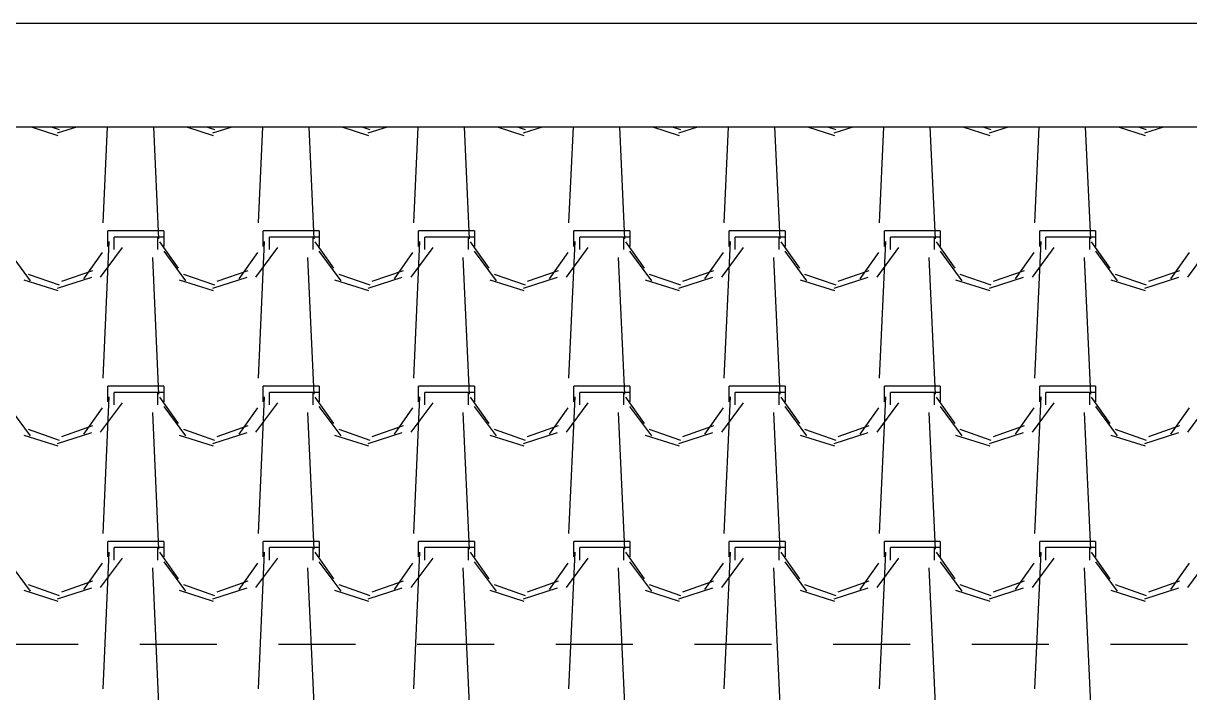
# Model space of a CAD drawing. Header units: millimetres. Extents: x 3923 to 4007, y 744 to 863.
# Drawn here: x 3933.053 to 3934.946, y 855.628 to 856.715 of the extents above; entities that cross this region are included whole.
import ezdxf

# ---------------------------------------------------------------- set-up
doc = ezdxf.new("R2010")
doc.units = ezdxf.units.MM
doc.linetypes.add('HIDDEN2', pattern=[0.1875, 0.125, -0.0625])
doc.layers.add('-HIDRO', color=8, linetype='Continuous')

msp = doc.modelspace()

# ---------------------------------------------------------------- linework, layer by layer
at = {"layer": '-HIDRO', "linetype": 'Continuous'}
for p, q in [((3931.1091, 856.7146), (3938.5851, 856.7146)), ((3931.2771, 856.5466), (3938.5851, 856.5466)), ((3933.0656, 856.5466), (3933.1091, 856.5327)), ((3933.098, 856.5466), (3933.1111, 856.542)), ((3933.1085, 856.5366), (3933.1396, 856.5466)), ((3933.1889, 856.5466), (3933.1818, 856.3905)), ((3933.2641, 856.5466), (3933.2723, 856.3648)), ((3933.3176, 856.5466), (3933.3611, 856.5327)), ((3933.35, 856.5466), (3933.3631, 856.542)), ((3933.3605, 856.5366), (3933.3916, 856.5466)), ((3933.4409, 856.5466), (3933.4338, 856.3905)), ((3933.5161, 856.5466), (3933.5243, 856.3648)), ((3933.5696, 856.5466), (3933.6131, 856.5327)), ((3933.602, 856.5466), (3933.6151, 856.542)), ((3933.6125, 856.5366), (3933.6436, 856.5466)), ((3933.6929, 856.5466), (3933.6858, 856.3905)), ((3933.7681, 856.5466), (3933.7763, 856.3648)), ((3933.8216, 856.5466), (3933.8651, 856.5327)), ((3933.854, 856.5466), (3933.8671, 856.542)), ((3933.8645, 856.5366), (3933.8956, 856.5466)), ((3933.9449, 856.5466), (3933.9378, 856.3905)), ((3934.0201, 856.5466), (3934.0284, 856.3648)), ((3934.0736, 856.5466), (3934.1171, 856.5327)), ((3934.106, 856.5466), (3934.1191, 856.542)), ((3934.1165, 856.5366), (3934.1476, 856.5466)), ((3934.1969, 856.5466), (3934.1898, 856.3905)), ((3934.2721, 856.5466), (3934.2804, 856.3648)), ((3934.3256, 856.5466), (3934.3691, 856.5327)), ((3934.358, 856.5466), (3934.3711, 856.542)), ((3934.3685, 856.5366), (3934.3996, 856.5466)), ((3934.4489, 856.5466), (3934.4418, 856.3905)), ((3934.5241, 856.5466), (3934.5324, 856.3648)), ((3934.5776, 856.5466), (3934.6211, 856.5327)), ((3934.61, 856.5466), (3934.6231, 856.542)), ((3934.6205, 856.5366), (3934.6516, 856.5466)), ((3934.7009, 856.5466), (3934.6938, 856.3905)), ((3934.7761, 856.5466), (3934.7844, 856.3648)), ((3934.8296, 856.5466), (3934.8731, 856.5327)), ((3934.862, 856.5466), (3934.8751, 856.542)), ((3934.8725, 856.5366), (3934.9036, 856.5466)), ((3933.2708, 856.3776), (3933.1902, 856.3776)), ((3933.1902, 856.3524), (3933.1902, 856.3776)), ((3933.2708, 856.3675), (3933.2002, 856.3675)), ((3933.2002, 856.3473), (3933.2002, 856.3675)), ((3933.2809, 856.3776), (3933.2708, 856.3776)), ((3933.2708, 856.3675), (3933.2708, 856.3473)), ((3933.2809, 856.3675), (3933.2708, 856.3675)), ((3933.2809, 856.3776), (3933.2809, 856.3524)), ((3933.5228, 856.3776), (3933.4422, 856.3776)), ((3933.4422, 856.3524), (3933.4422, 856.3776)), ((3933.5228, 856.3675), (3933.4522, 856.3675)), ((3933.4522, 856.3473), (3933.4522, 856.3675)), ((3933.5329, 856.3776), (3933.5228, 856.3776)), ((3933.5228, 856.3675), (3933.5228, 856.3473)), ((3933.5329, 856.3675), (3933.5228, 856.3675)), ((3933.5329, 856.3776), (3933.5329, 856.3524)), ((3933.7748, 856.3776), (3933.6942, 856.3776)), ((3933.6942, 856.3524), (3933.6942, 856.3776)), ((3933.7748, 856.3675), (3933.7042, 856.3675)), ((3933.7042, 856.3473), (3933.7042, 856.3675)), ((3933.7849, 856.3776), (3933.7748, 856.3776)), ((3933.7748, 856.3675), (3933.7748, 856.3473)), ((3933.7849, 856.3675), (3933.7748, 856.3675)), ((3933.7849, 856.3776), (3933.7849, 856.3524)), ((3934.0268, 856.3776), (3933.9462, 856.3776)), ((3933.9462, 856.3524), (3933.9462, 856.3776)), ((3934.0268, 856.3675), (3933.9562, 856.3675)), ((3933.9562, 856.3473), (3933.9562, 856.3675)), ((3934.0369, 856.3776), (3934.0268, 856.3776)), ((3934.0268, 856.3675), (3934.0268, 856.3473)), ((3934.0369, 856.3675), (3934.0268, 856.3675)), ((3934.0369, 856.3776), (3934.0369, 856.3524)), ((3934.2788, 856.3776), (3934.1982, 856.3776)), ((3934.1982, 856.3524), (3934.1982, 856.3776)), ((3934.2788, 856.3675), (3934.2082, 856.3675)), ((3934.2082, 856.3473), (3934.2082, 856.3675)), ((3934.2889, 856.3776), (3934.2788, 856.3776)), ((3934.2788, 856.3675), (3934.2788, 856.3473)), ((3934.2889, 856.3675), (3934.2788, 856.3675)), ((3934.2889, 856.3776), (3934.2889, 856.3524)), ((3934.5308, 856.3776), (3934.4502, 856.3776)), ((3934.4502, 856.3524), (3934.4502, 856.3776)), ((3934.5308, 856.3675), (3934.4602, 856.3675)), ((3934.4602, 856.3473), (3934.4602, 856.3675)), ((3934.5409, 856.3776), (3934.5308, 856.3776)), ((3934.5308, 856.3675), (3934.5308, 856.3473)), ((3934.5409, 856.3675), (3934.5308, 856.3675)), ((3934.5409, 856.3776), (3934.5409, 856.3524)), ((3934.7828, 856.3776), (3934.7022, 856.3776)), ((3934.7022, 856.3524), (3934.7022, 856.3776)), ((3934.7828, 856.3675), (3934.7122, 856.3675)), ((3934.7122, 856.3473), (3934.7122, 856.3675)), ((3934.7929, 856.3776), (3934.7828, 856.3776)), ((3934.7828, 856.3675), (3934.7828, 856.3473)), ((3934.7929, 856.3675), (3934.7828, 856.3675)), ((3934.7929, 856.3776), (3934.7929, 856.3524)), ((3933.0287, 856.3446), (3933.064, 856.2968)), ((3933.1784, 856.3027), (3933.2137, 856.3506)), ((3933.1919, 856.3603), (3933.1818, 856.1385)), ((3933.2739, 856.36), (3933.3042, 856.3171)), ((3933.2807, 856.3446), (3933.316, 856.2968)), ((3933.4304, 856.3027), (3933.4657, 856.3506)), ((3933.4439, 856.3603), (3933.4338, 856.1385)), ((3933.5259, 856.36), (3933.5562, 856.3171)), ((3933.5327, 856.3446), (3933.568, 856.2968)), ((3933.6824, 856.3027), (3933.7177, 856.3506)), ((3933.6959, 856.3603), (3933.6858, 856.1385)), ((3933.7779, 856.36), (3933.8082, 856.3171)), ((3933.7847, 856.3446), (3933.82, 856.2968)), ((3933.9344, 856.3027), (3933.9697, 856.3506)), ((3933.9479, 856.3603), (3933.9378, 856.1385)), ((3934.0299, 856.36), (3934.0602, 856.3171)), ((3934.0367, 856.3446), (3934.072, 856.2968)), ((3934.1864, 856.3027), (3934.2217, 856.3506)), ((3934.1999, 856.3603), (3934.1898, 856.1385)), ((3934.2819, 856.36), (3934.3122, 856.3171)), ((3934.2887, 856.3446), (3934.324, 856.2968)), ((3934.4384, 856.3027), (3934.4737, 856.3506)), ((3934.4519, 856.3603), (3934.4418, 856.1385)), ((3934.5339, 856.36), (3934.5642, 856.3171)), ((3934.5407, 856.3446), (3934.576, 856.2968)), ((3934.6904, 856.3027), (3934.7257, 856.3506)), ((3934.7039, 856.3603), (3934.6938, 856.1385)), ((3934.7859, 856.36), (3934.8162, 856.3171)), ((3934.7927, 856.3446), (3934.828, 856.2968)), ((3934.9424, 856.3027), (3934.9777, 856.3506)), ((3933.151, 856.2997), (3933.1812, 856.3425)), ((3933.2623, 856.3346), (3933.2723, 856.1128)), ((3933.403, 856.2997), (3933.4332, 856.3425)), ((3933.5143, 856.3346), (3933.5243, 856.1128)), ((3933.655, 856.2997), (3933.6852, 856.3425)), ((3933.7663, 856.3346), (3933.7763, 856.1128)), ((3933.907, 856.2997), (3933.9372, 856.3425)), ((3934.0183, 856.3346), (3934.0284, 856.1128)), ((3934.159, 856.2997), (3934.1892, 856.3425)), ((3934.2703, 856.3346), (3934.2804, 856.1128)), ((3934.411, 856.2997), (3934.4412, 856.3425)), ((3934.5223, 856.3346), (3934.5324, 856.1128)), ((3934.663, 856.2997), (3934.6932, 856.3425)), ((3934.7743, 856.3346), (3934.7844, 856.1128)), ((3934.915, 856.2997), (3934.9452, 856.3425)), ((3933.0607, 856.3076), (3933.1111, 856.29)), ((3933.1152, 856.2959), (3933.1656, 856.3136)), ((3933.3127, 856.3076), (3933.3631, 856.29)), ((3933.3672, 856.2959), (3933.4176, 856.3136)), ((3933.5647, 856.3076), (3933.6151, 856.29)), ((3933.6192, 856.2959), (3933.6696, 856.3136)), ((3933.8167, 856.3076), (3933.8671, 856.29)), ((3933.8712, 856.2959), (3933.9216, 856.3136)), ((3934.0687, 856.3076), (3934.1191, 856.29)), ((3934.1232, 856.2959), (3934.1736, 856.3136)), ((3934.3207, 856.3076), (3934.3711, 856.29)), ((3934.3752, 856.2959), (3934.4256, 856.3136)), ((3934.5727, 856.3076), (3934.6231, 856.29)), ((3934.6272, 856.2959), (3934.6776, 856.3136)), ((3934.8247, 856.3076), (3934.8751, 856.29)), ((3934.8792, 856.2959), (3934.9296, 856.3136)), ((3933.0537, 856.2983), (3933.1091, 856.2807)), ((3933.1085, 856.2846), (3933.1639, 856.3023)), ((3933.3057, 856.2983), (3933.3611, 856.2807)), ((3933.3605, 856.2846), (3933.4159, 856.3023)), ((3933.5577, 856.2983), (3933.6131, 856.2807)), ((3933.6125, 856.2846), (3933.6679, 856.3023)), ((3933.8097, 856.2983), (3933.8651, 856.2807)), ((3933.8645, 856.2846), (3933.9199, 856.3023)), ((3934.0617, 856.2983), (3934.1171, 856.2807)), ((3934.1165, 856.2846), (3934.1719, 856.3023)), ((3934.3137, 856.2983), (3934.3691, 856.2807)), ((3934.3685, 856.2846), (3934.4239, 856.3023)), ((3934.5657, 856.2983), (3934.6211, 856.2807)), ((3934.6205, 856.2846), (3934.6759, 856.3023)), ((3934.8177, 856.2983), (3934.8731, 856.2807)), ((3934.8725, 856.2846), (3934.9279, 856.3023)), ((3933.2708, 856.1256), (3933.1902, 856.1256)), ((3933.1902, 856.1004), (3933.1902, 856.1256)), ((3933.2809, 856.1256), (3933.2708, 856.1256)), ((3933.2809, 856.1256), (3933.2809, 856.1004)), ((3933.5228, 856.1256), (3933.4422, 856.1256)), ((3933.4422, 856.1004), (3933.4422, 856.1256)), ((3933.5329, 856.1256), (3933.5228, 856.1256)), ((3933.5329, 856.1256), (3933.5329, 856.1004)), ((3933.7748, 856.1256), (3933.6942, 856.1256)), ((3933.6942, 856.1004), (3933.6942, 856.1256)), ((3933.7849, 856.1256), (3933.7748, 856.1256)), ((3933.7849, 856.1256), (3933.7849, 856.1004)), ((3934.0268, 856.1256), (3933.9462, 856.1256)), ((3933.9462, 856.1004), (3933.9462, 856.1256)), ((3934.0369, 856.1256), (3934.0268, 856.1256)), ((3934.0369, 856.1256), (3934.0369, 856.1004)), ((3934.2788, 856.1256), (3934.1982, 856.1256)), ((3934.1982, 856.1004), (3934.1982, 856.1256)), ((3934.2889, 856.1256), (3934.2788, 856.1256)), ((3934.2889, 856.1256), (3934.2889, 856.1004)), ((3934.5308, 856.1256), (3934.4502, 856.1256)), ((3934.4502, 856.1004), (3934.4502, 856.1256)), ((3934.5409, 856.1256), (3934.5308, 856.1256)), ((3934.5409, 856.1256), (3934.5409, 856.1004)), ((3934.7828, 856.1256), (3934.7022, 856.1256)), ((3934.7022, 856.1004), (3934.7022, 856.1256)), ((3934.7929, 856.1256), (3934.7828, 856.1256)), ((3934.7929, 856.1256), (3934.7929, 856.1004)), ((3933.1784, 856.0507), (3933.2137, 856.0986)), ((3933.1919, 856.1083), (3933.1818, 855.8865)), ((3933.2708, 856.1155), (3933.2002, 856.1155)), ((3933.2002, 856.0953), (3933.2002, 856.1155)), ((3933.2708, 856.1155), (3933.2708, 856.0953)), ((3933.2809, 856.1155), (3933.2708, 856.1155)), ((3933.2739, 856.108), (3933.3042, 856.0651)), ((3933.4304, 856.0507), (3933.4657, 856.0986)), ((3933.4439, 856.1083), (3933.4338, 855.8865)), ((3933.5228, 856.1155), (3933.4522, 856.1155)), ((3933.4522, 856.0953), (3933.4522, 856.1155)), ((3933.5228, 856.1155), (3933.5228, 856.0953)), ((3933.5329, 856.1155), (3933.5228, 856.1155)), ((3933.5259, 856.108), (3933.5562, 856.0651)), ((3933.6824, 856.0507), (3933.7177, 856.0986)), ((3933.6959, 856.1083), (3933.6858, 855.8865)), ((3933.7748, 856.1155), (3933.7042, 856.1155)), ((3933.7042, 856.0953), (3933.7042, 856.1155)), ((3933.7748, 856.1155), (3933.7748, 856.0953)), ((3933.7849, 856.1155), (3933.7748, 856.1155)), ((3933.7779, 856.108), (3933.8082, 856.0651)), ((3933.9344, 856.0507), (3933.9697, 856.0986)), ((3933.9479, 856.1083), (3933.9378, 855.8865)), ((3934.0268, 856.1155), (3933.9562, 856.1155)), ((3933.9562, 856.0953), (3933.9562, 856.1155)), ((3934.0268, 856.1155), (3934.0268, 856.0953)), ((3934.0369, 856.1155), (3934.0268, 856.1155)), ((3934.0299, 856.108), (3934.0602, 856.0651)), ((3934.1864, 856.0507), (3934.2217, 856.0986)), ((3934.1999, 856.1083), (3934.1898, 855.8865)), ((3934.2788, 856.1155), (3934.2082, 856.1155)), ((3934.2082, 856.0953), (3934.2082, 856.1155)), ((3934.2788, 856.1155), (3934.2788, 856.0953)), ((3934.2889, 856.1155), (3934.2788, 856.1155)), ((3934.2819, 856.108), (3934.3122, 856.0651)), ((3934.4384, 856.0507), (3934.4737, 856.0986)), ((3934.4519, 856.1083), (3934.4418, 855.8865)), ((3934.5308, 856.1155), (3934.4602, 856.1155)), ((3934.4602, 856.0953), (3934.4602, 856.1155)), ((3934.5308, 856.1155), (3934.5308, 856.0953)), ((3934.5409, 856.1155), (3934.5308, 856.1155)), ((3934.5339, 856.108), (3934.5642, 856.0651)), ((3934.6904, 856.0507), (3934.7257, 856.0986)), ((3934.7039, 856.1083), (3934.6938, 855.8865)), ((3934.7828, 856.1155), (3934.7122, 856.1155)), ((3934.7122, 856.0953), (3934.7122, 856.1155)), ((3934.7828, 856.1155), (3934.7828, 856.0953)), ((3934.7929, 856.1155), (3934.7828, 856.1155)), ((3934.7859, 856.108), (3934.8162, 856.0651)), ((3934.9424, 856.0507), (3934.9777, 856.0986)), ((3933.0287, 856.0926), (3933.064, 856.0448)), ((3933.151, 856.0477), (3933.1812, 856.0905)), ((3933.2623, 856.0826), (3933.2723, 855.8608)), ((3933.2807, 856.0926), (3933.316, 856.0448)), ((3933.403, 856.0477), (3933.4332, 856.0905)), ((3933.5143, 856.0826), (3933.5243, 855.8608)), ((3933.5327, 856.0926), (3933.568, 856.0448)), ((3933.655, 856.0477), (3933.6852, 856.0905)), ((3933.7663, 856.0826), (3933.7763, 855.8608)), ((3933.7847, 856.0926), (3933.82, 856.0448)), ((3933.907, 856.0477), (3933.9372, 856.0905)), ((3934.0183, 856.0826), (3934.0284, 855.8608)), ((3934.0367, 856.0926), (3934.072, 856.0448)), ((3934.159, 856.0477), (3934.1892, 856.0905)), ((3934.2703, 856.0826), (3934.2804, 855.8608)), ((3934.2887, 856.0926), (3934.324, 856.0448)), ((3934.411, 856.0477), (3934.4412, 856.0905)), ((3934.5223, 856.0826), (3934.5324, 855.8608)), ((3934.5407, 856.0926), (3934.576, 856.0448)), ((3934.663, 856.0477), (3934.6932, 856.0905)), ((3934.7743, 856.0826), (3934.7844, 855.8608)), ((3934.7927, 856.0926), (3934.828, 856.0448)), ((3934.915, 856.0477), (3934.9452, 856.0905)), ((3933.1152, 856.0439), (3933.1656, 856.0616)), ((3933.3672, 856.0439), (3933.4176, 856.0616)), ((3933.6192, 856.0439), (3933.6696, 856.0616)), ((3933.8712, 856.0439), (3933.9216, 856.0616)), ((3934.1232, 856.0439), (3934.1736, 856.0616)), ((3934.3752, 856.0439), (3934.4256, 856.0616)), ((3934.6272, 856.0439), (3934.6776, 856.0616)), ((3934.8792, 856.0439), (3934.9296, 856.0616)), ((3933.0537, 856.0463), (3933.1091, 856.0287)), ((3933.0607, 856.0556), (3933.1111, 856.038)), ((3933.1085, 856.0326), (3933.1639, 856.0503)), ((3933.3057, 856.0463), (3933.3611, 856.0287)), ((3933.3127, 856.0556), (3933.3631, 856.038)), ((3933.3605, 856.0326), (3933.4159, 856.0503)), ((3933.5577, 856.0463), (3933.6131, 856.0287)), ((3933.5647, 856.0556), (3933.6151, 856.038)), ((3933.6125, 856.0326), (3933.6679, 856.0503)), ((3933.8097, 856.0463), (3933.8651, 856.0287)), ((3933.8167, 856.0556), (3933.8671, 856.038)), ((3933.8645, 856.0326), (3933.9199, 856.0503)), ((3934.0617, 856.0463), (3934.1171, 856.0287)), ((3934.0687, 856.0556), (3934.1191, 856.038)), ((3934.1165, 856.0326), (3934.1719, 856.0503)), ((3934.3137, 856.0463), (3934.3691, 856.0287)), ((3934.3207, 856.0556), (3934.3711, 856.038)), ((3934.3685, 856.0326), (3934.4239, 856.0503)), ((3934.5657, 856.0463), (3934.6211, 856.0287)), ((3934.5727, 856.0556), (3934.6231, 856.038)), ((3934.6205, 856.0326), (3934.6759, 856.0503)), ((3934.8177, 856.0463), (3934.8731, 856.0287)), ((3934.8247, 856.0556), (3934.8751, 856.038)), ((3934.8725, 856.0326), (3934.9279, 856.0503)), ((3933.2708, 855.8736), (3933.1902, 855.8736)), ((3933.1902, 855.8484), (3933.1902, 855.8736)), ((3933.2809, 855.8736), (3933.2708, 855.8736)), ((3933.2809, 855.8736), (3933.2809, 855.8484)), ((3933.5228, 855.8736), (3933.4422, 855.8736)), ((3933.4422, 855.8484), (3933.4422, 855.8736)), ((3933.5329, 855.8736), (3933.5228, 855.8736)), ((3933.5329, 855.8736), (3933.5329, 855.8484)), ((3933.7748, 855.8736), (3933.6942, 855.8736)), ((3933.6942, 855.8484), (3933.6942, 855.8736)), ((3933.7849, 855.8736), (3933.7748, 855.8736)), ((3933.7849, 855.8736), (3933.7849, 855.8484)), ((3934.0268, 855.8736), (3933.9462, 855.8736)), ((3933.9462, 855.8484), (3933.9462, 855.8736)), ((3934.0369, 855.8736), (3934.0268, 855.8736)), ((3934.0369, 855.8736), (3934.0369, 855.8484)), ((3934.2788, 855.8736), (3934.1982, 855.8736)), ((3934.1982, 855.8484), (3934.1982, 855.8736)), ((3934.2889, 855.8736), (3934.2788, 855.8736)), ((3934.2889, 855.8736), (3934.2889, 855.8484)), ((3934.5308, 855.8736), (3934.4502, 855.8736)), ((3934.4502, 855.8484), (3934.4502, 855.8736)), ((3934.5409, 855.8736), (3934.5308, 855.8736)), ((3934.5409, 855.8736), (3934.5409, 855.8484)), ((3934.7828, 855.8736), (3934.7022, 855.8736)), ((3934.7022, 855.8484), (3934.7022, 855.8736)), ((3934.7929, 855.8736), (3934.7828, 855.8736)), ((3934.7929, 855.8736), (3934.7929, 855.8484)), ((3933.1919, 855.8563), (3933.1818, 855.6345)), ((3933.2708, 855.8635), (3933.2002, 855.8635)), ((3933.2002, 855.8433), (3933.2002, 855.8635)), ((3933.2708, 855.8635), (3933.2708, 855.8433)), ((3933.2809, 855.8635), (3933.2708, 855.8635)), ((3933.2739, 855.856), (3933.3042, 855.8131)), ((3933.4439, 855.8563), (3933.4338, 855.6345)), ((3933.5228, 855.8635), (3933.4522, 855.8635)), ((3933.4522, 855.8433), (3933.4522, 855.8635)), ((3933.5228, 855.8635), (3933.5228, 855.8433)), ((3933.5329, 855.8635), (3933.5228, 855.8635)), ((3933.5259, 855.856), (3933.5562, 855.8131)), ((3933.6959, 855.8563), (3933.6858, 855.6345)), ((3933.7748, 855.8635), (3933.7042, 855.8635)), ((3933.7042, 855.8433), (3933.7042, 855.8635)), ((3933.7748, 855.8635), (3933.7748, 855.8433)), ((3933.7849, 855.8635), (3933.7748, 855.8635)), ((3933.7779, 855.856), (3933.8082, 855.8131)), ((3933.9479, 855.8563), (3933.9378, 855.6345)), ((3934.0268, 855.8635), (3933.9562, 855.8635)), ((3933.9562, 855.8433), (3933.9562, 855.8635)), ((3934.0268, 855.8635), (3934.0268, 855.8433)), ((3934.0369, 855.8635), (3934.0268, 855.8635)), ((3934.0299, 855.856), (3934.0602, 855.8131)), ((3934.1999, 855.8563), (3934.1898, 855.6345)), ((3934.2788, 855.8635), (3934.2082, 855.8635)), ((3934.2082, 855.8433), (3934.2082, 855.8635)), ((3934.2788, 855.8635), (3934.2788, 855.8433)), ((3934.2889, 855.8635), (3934.2788, 855.8635)), ((3934.2819, 855.856), (3934.3122, 855.8131)), ((3934.4519, 855.8563), (3934.4418, 855.6345)), ((3934.5308, 855.8635), (3934.4602, 855.8635)), ((3934.4602, 855.8433), (3934.4602, 855.8635)), ((3934.5308, 855.8635), (3934.5308, 855.8433)), ((3934.5409, 855.8635), (3934.5308, 855.8635)), ((3934.5339, 855.856), (3934.5642, 855.8131)), ((3934.7039, 855.8563), (3934.6938, 855.6345)), ((3934.7828, 855.8635), (3934.7122, 855.8635)), ((3934.7122, 855.8433), (3934.7122, 855.8635)), ((3934.7828, 855.8635), (3934.7828, 855.8433)), ((3934.7929, 855.8635), (3934.7828, 855.8635)), ((3934.7859, 855.856), (3934.8162, 855.8131)), ((3933.0287, 855.8406), (3933.064, 855.7928)), ((3933.151, 855.7957), (3933.1812, 855.8385)), ((3933.1784, 855.7987), (3933.2137, 855.8466)), ((3933.2807, 855.8406), (3933.316, 855.7928)), ((3933.403, 855.7957), (3933.4332, 855.8385)), ((3933.4304, 855.7987), (3933.4657, 855.8466)), ((3933.5327, 855.8406), (3933.568, 855.7928)), ((3933.655, 855.7957), (3933.6852, 855.8385)), ((3933.6824, 855.7987), (3933.7177, 855.8466)), ((3933.7847, 855.8406), (3933.82, 855.7928)), ((3933.907, 855.7957), (3933.9372, 855.8385)), ((3933.9344, 855.7987), (3933.9697, 855.8466)), ((3934.0367, 855.8406), (3934.072, 855.7928)), ((3934.159, 855.7957), (3934.1892, 855.8385)), ((3934.1864, 855.7987), (3934.2217, 855.8466)), ((3934.2887, 855.8406), (3934.324, 855.7928)), ((3934.411, 855.7957), (3934.4412, 855.8385)), ((3934.4384, 855.7987), (3934.4737, 855.8466)), ((3934.5407, 855.8406), (3934.576, 855.7928)), ((3934.663, 855.7957), (3934.6932, 855.8385)), ((3934.6904, 855.7987), (3934.7257, 855.8466)), ((3934.7927, 855.8406), (3934.828, 855.7928)), ((3934.915, 855.7957), (3934.9452, 855.8385)), ((3934.9424, 855.7987), (3934.9777, 855.8466)), ((3933.2623, 855.8306), (3933.2723, 855.6088)), ((3933.5143, 855.8306), (3933.5243, 855.6088)), ((3933.7663, 855.8306), (3933.7763, 855.6088)), ((3934.0183, 855.8306), (3934.0284, 855.6088)), ((3934.2703, 855.8306), (3934.2804, 855.6088)), ((3934.5223, 855.8306), (3934.5324, 855.6088)), ((3934.7743, 855.8306), (3934.7844, 855.6088)), ((3933.0607, 855.8036), (3933.1111, 855.786)), ((3933.1085, 855.7806), (3933.1639, 855.7983)), ((3933.1152, 855.7919), (3933.1656, 855.8096)), ((3933.3127, 855.8036), (3933.3631, 855.786)), ((3933.3605, 855.7806), (3933.4159, 855.7983)), ((3933.3672, 855.7919), (3933.4176, 855.8096)), ((3933.5647, 855.8036), (3933.6151, 855.786)), ((3933.6125, 855.7806), (3933.6679, 855.7983)), ((3933.6192, 855.7919), (3933.6696, 855.8096)), ((3933.8167, 855.8036), (3933.8671, 855.786)), ((3933.8645, 855.7806), (3933.9199, 855.7983)), ((3933.8712, 855.7919), (3933.9216, 855.8096)), ((3934.0687, 855.8036), (3934.1191, 855.786)), ((3934.1165, 855.7806), (3934.1719, 855.7983)), ((3934.1232, 855.7919), (3934.1736, 855.8096)), ((3934.3207, 855.8036), (3934.3711, 855.786)), ((3934.3685, 855.7806), (3934.4239, 855.7983)), ((3934.3752, 855.7919), (3934.4256, 855.8096)), ((3934.5727, 855.8036), (3934.6231, 855.786)), ((3934.6205, 855.7806), (3934.6759, 855.7983)), ((3934.6272, 855.7919), (3934.6776, 855.8096)), ((3934.8247, 855.8036), (3934.8751, 855.786)), ((3934.8725, 855.7806), (3934.9279, 855.7983)), ((3934.8792, 855.7919), (3934.9296, 855.8096)), ((3933.0537, 855.7943), (3933.1091, 855.7767)), ((3933.3057, 855.7943), (3933.3611, 855.7767)), ((3933.5577, 855.7943), (3933.6131, 855.7767)), ((3933.8097, 855.7943), (3933.8651, 855.7767)), ((3934.0617, 855.7943), (3934.1171, 855.7767)), ((3934.3137, 855.7943), (3934.3691, 855.7767)), ((3934.5657, 855.7943), (3934.6211, 855.7767)), ((3934.8177, 855.7943), (3934.8731, 855.7767))]:
    msp.add_line(p, q, dxfattribs=at)
at = {"layer": '-HIDRO', "linetype": 'HIDDEN2'}
msp.add_line((3932.1171, 855.7066), (3938.5851, 855.7066), dxfattribs=at)

doc.saveas('drawing.dxf')
